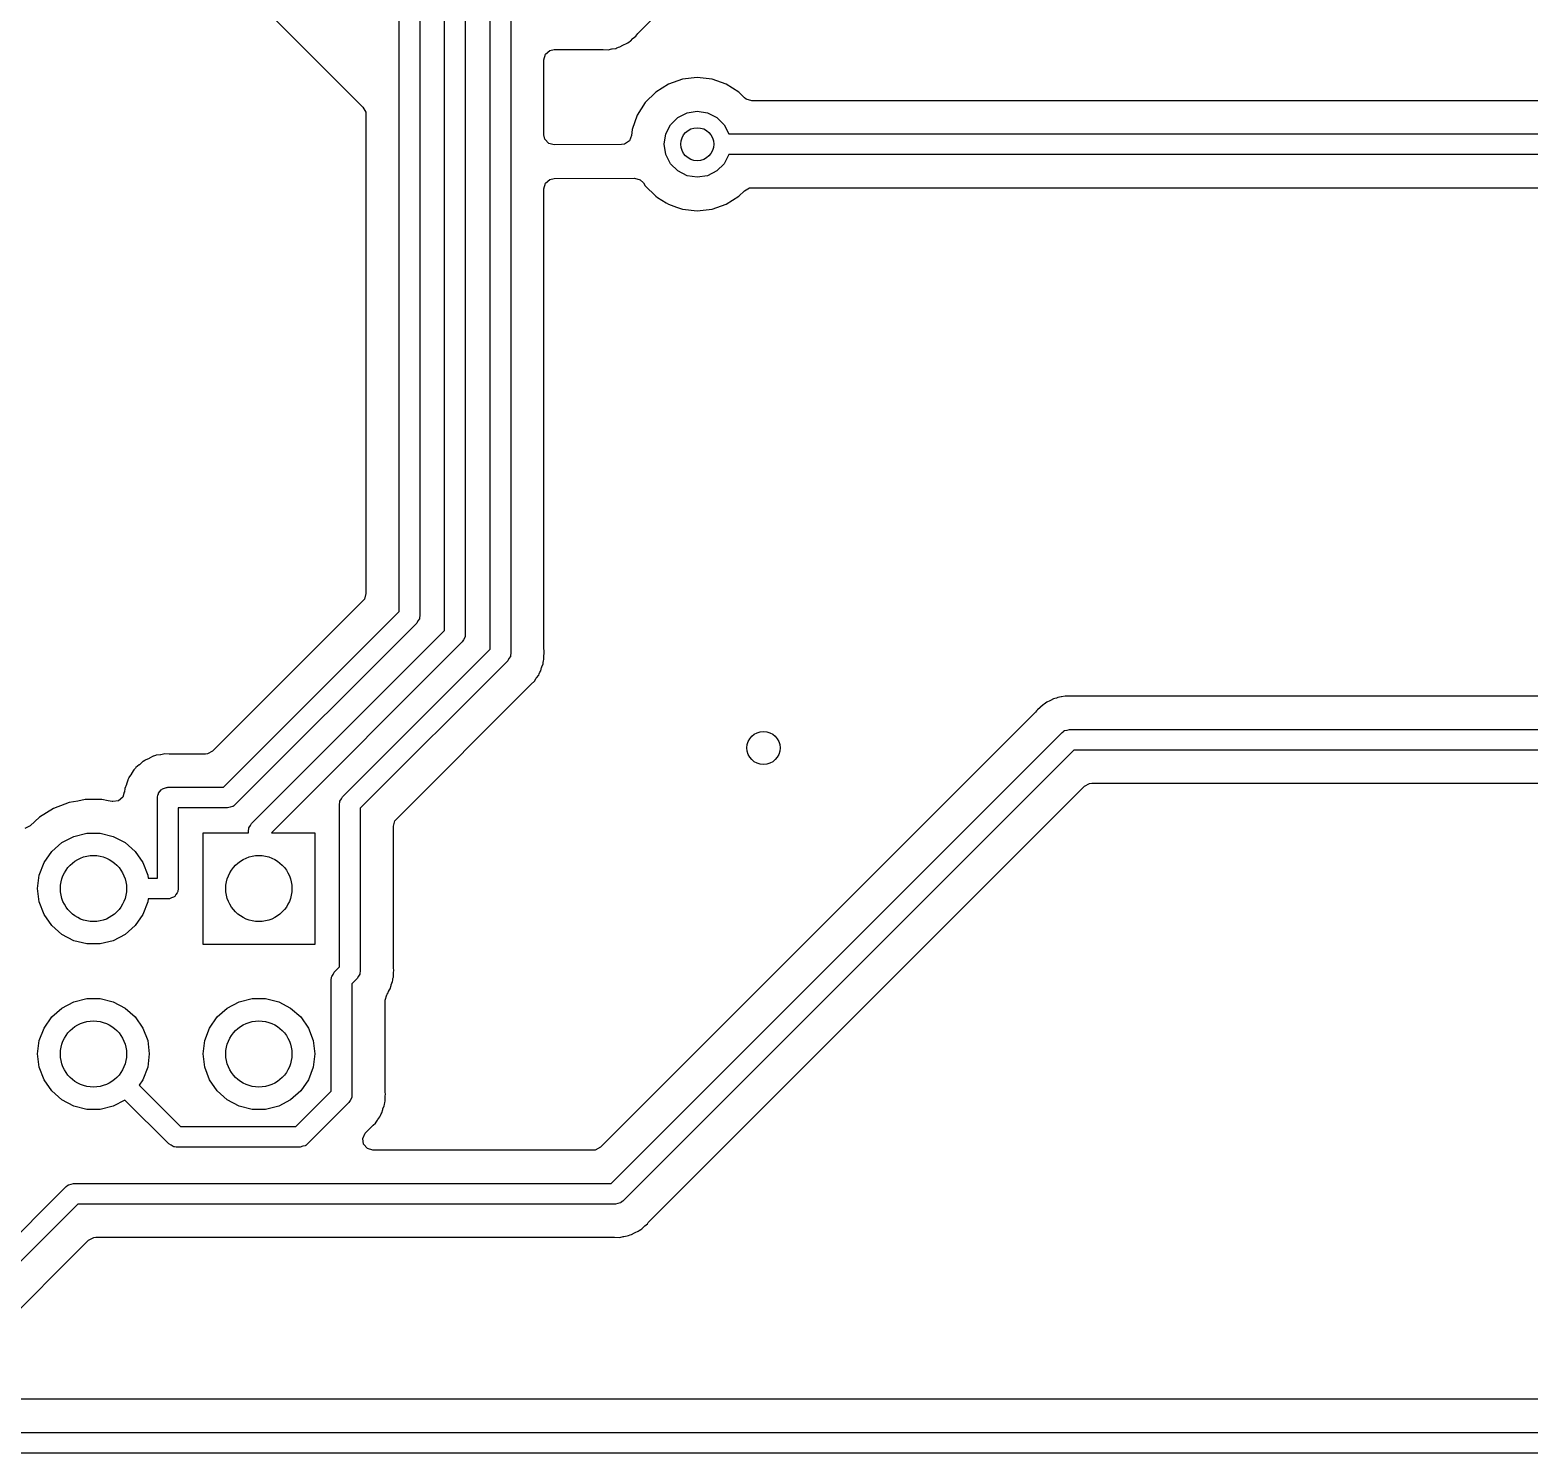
# Model space of a CAD drawing. Extents: x 0.79 to 7.48, y -4.92 to -0.79.
# Drawn here: x 1.505 to 2.219, y -4.914 to -4.237 of the extents above; entities that cross this region are included whole.
import ezdxf

# ---------------------------------------------------------------- set-up
doc = ezdxf.new("R2010")
doc.units = 0
doc.header["$MEASUREMENT"] = 0
doc.layers.add('BLACK', color=7, linetype='CONTINUOUS')

msp = doc.modelspace()

# ---------------------------------------------------------------- linework, layer by layer
at = {"layer": 'BLACK', "linetype": 'CONTINUOUS'}
for p, q in [((1.59022, -4.20022), (1.66371, -4.27371)), ((1.70256, -4.52276), (1.70256, -4.21178)), ((1.7124, -4.21178), (1.7124, -4.5248)), ((1.69075, -4.22276), (1.69075, -4.51583)), ((1.68091, -4.5138), (1.68091, -4.2248)), ((1.72421, -4.53173), (1.72421, -4.22559)), ((1.73406, -4.23051), (1.73406, -4.53377)), ((1.79452, -4.23867), (1.8034, -4.2298)), ((1.78458, -4.24544), (1.78537, -4.24517)), ((1.78537, -4.24517), (1.78601, -4.24502)), ((1.78601, -4.24502), (1.78745, -4.24421)), ((1.78745, -4.24421), (1.78768, -4.24409)), ((1.78768, -4.24409), (1.7892, -4.24343)), ((1.7892, -4.24343), (1.78971, -4.24302)), ((1.78971, -4.24302), (1.79039, -4.24255)), ((1.79039, -4.24255), (1.79097, -4.24223)), ((1.79097, -4.24223), (1.79214, -4.24106)), ((1.79214, -4.24106), (1.79232, -4.24089)), ((1.79232, -4.24089), (1.79361, -4.23984)), ((1.79361, -4.23984), (1.79399, -4.23931)), ((1.79399, -4.23931), (1.79452, -4.23867)), ((1.74982, -4.25116), (1.7506, -4.24852)), ((1.74982, -4.28681), (1.74982, -4.25116)), ((1.7506, -4.24852), (1.75268, -4.24672)), ((1.75268, -4.24672), (1.7547, -4.24628)), ((1.7547, -4.24628), (1.77799, -4.24628)), ((1.77799, -4.24628), (1.78048, -4.24636)), ((1.78048, -4.24636), (1.78209, -4.24597)), ((1.78209, -4.24597), (1.78234, -4.24593)), ((1.78234, -4.24593), (1.78398, -4.2457)), ((1.78398, -4.2457), (1.78458, -4.24544)), ((1.80306, -4.26654), (1.79804, -4.27156)), ((1.80907, -4.26276), (1.80306, -4.26654)), ((1.81578, -4.26042), (1.80907, -4.26276)), ((1.82283, -4.25962), (1.81578, -4.26042)), ((1.81578, -4.26042), (1.81578, -4.26042)), ((1.82989, -4.26042), (1.82283, -4.25962)), ((1.82283, -4.25962), (1.82283, -4.25962)), ((1.8366, -4.26276), (1.82989, -4.26042)), ((1.82989, -4.26042), (1.82989, -4.26042)), ((1.84261, -4.26654), (1.8366, -4.26276)), ((1.84529, -4.26922), (1.84261, -4.26654)), ((1.66371, -4.27371), (1.66503, -4.27612)), ((1.79804, -4.27156), (1.79426, -4.27758)), ((1.8461, -4.26987), (1.84529, -4.26922)), ((1.84874, -4.27065), (1.8461, -4.26987)), ((3.50411, -4.27065), (1.84874, -4.27065)), ((1.66503, -4.27612), (1.66514, -4.27716)), ((1.66514, -4.27716), (1.66514, -4.50524)), ((1.79426, -4.27758), (1.79191, -4.28428)), ((1.81009, -4.28208), (1.81358, -4.2786)), ((1.81358, -4.2786), (1.81797, -4.27636)), ((1.81797, -4.27636), (1.82283, -4.27559)), ((1.82283, -4.27559), (1.8277, -4.27636)), ((1.8277, -4.27636), (1.83209, -4.2786)), ((1.83209, -4.2786), (1.83558, -4.28208)), ((1.75027, -4.28886), (1.74982, -4.28681)), ((1.79159, -4.28719), (1.79052, -4.28973)), ((1.79191, -4.28428), (1.79159, -4.28719)), ((1.79191, -4.28428), (1.79191, -4.28428)), ((1.80709, -4.29134), (1.80786, -4.28647)), ((1.80786, -4.28647), (1.81009, -4.28208)), ((1.83558, -4.28208), (1.83778, -4.28642)), ((1.83778, -4.28642), (3.5063, -4.28642)), ((1.75209, -4.29093), (1.75027, -4.28886)), ((1.75473, -4.29169), (1.75209, -4.29093)), ((1.78676, -4.29153), (1.75473, -4.29169)), ((1.78825, -4.29129), (1.78676, -4.29153)), ((1.79052, -4.28973), (1.78825, -4.29129)), ((1.80786, -4.2962), (1.80709, -4.29134)), ((1.81009, -4.3006), (1.80786, -4.2962)), ((1.81358, -4.30408), (1.81009, -4.3006)), ((1.83558, -4.3006), (1.83209, -4.30408)), ((1.83778, -4.29626), (1.83558, -4.3006)), ((3.50426, -4.29626), (1.83778, -4.29626)), ((1.7506, -4.3099), (1.75268, -4.3081)), ((1.75268, -4.3081), (1.75468, -4.30766)), ((1.75468, -4.30766), (1.79302, -4.30746)), ((1.79302, -4.30746), (1.79566, -4.30822)), ((1.79566, -4.30822), (1.79718, -4.30975)), ((1.81797, -4.30632), (1.81358, -4.30408)), ((1.82283, -4.30709), (1.81797, -4.30632)), ((1.8277, -4.30632), (1.82283, -4.30709)), ((1.83209, -4.30408), (1.8277, -4.30632)), ((1.74982, -4.31254), (1.7506, -4.3099)), ((1.74982, -4.53158), (1.74982, -4.31254)), ((1.79718, -4.30975), (1.79804, -4.31111)), ((1.79804, -4.31111), (1.80306, -4.31613)), ((1.80306, -4.31613), (1.8039, -4.31666)), ((1.8039, -4.31666), (1.80796, -4.31921)), ((1.8366, -4.31991), (1.84261, -4.31613)), ((1.84261, -4.31613), (1.84529, -4.31346)), ((1.84529, -4.31346), (1.8477, -4.31214)), ((1.8477, -4.31214), (1.84874, -4.31203)), ((1.84874, -4.31203), (3.48845, -4.31203)), ((1.80796, -4.31921), (1.80907, -4.31991)), ((1.80907, -4.31991), (1.81293, -4.32126)), ((1.81293, -4.32126), (1.81578, -4.32226)), ((1.81578, -4.32226), (1.81578, -4.32226)), ((1.81578, -4.32226), (1.82283, -4.32305)), ((1.82283, -4.32305), (1.82989, -4.32226)), ((1.82283, -4.32305), (1.82283, -4.32305)), ((1.82283, -4.32305), (1.82283, -4.32305)), ((1.82989, -4.32226), (1.8366, -4.31991)), ((1.82989, -4.32226), (1.82989, -4.32226)), ((1.82989, -4.32226), (1.82989, -4.32226)), ((1.66371, -4.50869), (1.59216, -4.58024)), ((1.66436, -4.50788), (1.66371, -4.50869)), ((1.66514, -4.50524), (1.66436, -4.50788)), ((1.59726, -4.59744), (1.68091, -4.5138)), ((1.69075, -4.51583), (1.69062, -4.5167)), ((1.68931, -4.51931), (1.60278, -4.60584)), ((1.61069, -4.61463), (1.70256, -4.52276)), ((1.68989, -4.51825), (1.68931, -4.51931)), ((1.69055, -4.51722), (1.68989, -4.51825)), ((1.69058, -4.51697), (1.69055, -4.51722)), ((1.69064, -4.51688), (1.69058, -4.51697)), ((1.69062, -4.5167), (1.69064, -4.51688)), ((1.71096, -4.52828), (1.62015, -4.61909)), ((1.71154, -4.52721), (1.71096, -4.52828)), ((1.7122, -4.52619), (1.71154, -4.52721)), ((1.71224, -4.52594), (1.7122, -4.52619)), ((1.71229, -4.52585), (1.71224, -4.52594)), ((1.7124, -4.5248), (1.71228, -4.52567)), ((1.71228, -4.52567), (1.71229, -4.52585)), ((1.654, -4.60195), (1.72421, -4.53173)), ((1.73261, -4.53725), (1.6624, -4.60746)), ((1.7332, -4.53618), (1.73261, -4.53725)), ((1.73386, -4.53516), (1.7332, -4.53618)), ((1.73389, -4.53491), (1.73386, -4.53516)), ((1.73394, -4.53482), (1.73389, -4.53491)), ((1.73406, -4.53377), (1.73393, -4.53464)), ((1.73393, -4.53464), (1.73394, -4.53482)), ((1.74949, -4.53806), (1.74965, -4.53725)), ((1.74965, -4.53725), (1.74982, -4.53662)), ((1.74989, -4.53241), (1.74982, -4.53158)), ((1.74982, -4.53496), (1.74984, -4.53471)), ((1.74982, -4.53662), (1.74982, -4.53496)), ((1.74984, -4.53471), (1.74992, -4.53388)), ((1.75001, -4.53306), (1.74989, -4.53241)), ((1.74992, -4.53388), (1.75001, -4.53306)), ((1.74633, -4.54533), (1.74734, -4.54401)), ((1.74734, -4.54401), (1.74758, -4.5434)), ((1.74758, -4.5434), (1.74795, -4.54265)), ((1.74795, -4.54265), (1.74829, -4.54209)), ((1.74829, -4.54209), (1.74874, -4.5405)), ((1.74874, -4.5405), (1.74882, -4.54026)), ((1.74882, -4.54026), (1.74884, -4.5402)), ((1.74884, -4.5402), (1.74942, -4.53872)), ((1.74942, -4.53872), (1.74949, -4.53806)), ((1.6796, -4.61257), (1.74351, -4.54865)), ((1.74351, -4.54865), (1.7438, -4.54839)), ((1.7438, -4.54839), (1.74533, -4.54695)), ((1.74533, -4.54695), (1.74619, -4.54553)), ((1.74619, -4.54553), (1.74633, -4.54533)), ((1.98738, -4.55816), (1.98621, -4.55934)), ((1.98795, -4.55784), (1.98738, -4.55816)), ((1.98864, -4.55737), (1.98795, -4.55784)), ((1.98915, -4.55696), (1.98864, -4.55737)), ((1.99067, -4.5563), (1.98915, -4.55696)), ((1.98915, -4.55696), (1.98915, -4.55696)), ((1.99089, -4.55619), (1.99067, -4.5563)), ((1.99234, -4.55538), (1.99089, -4.55619)), ((1.99298, -4.55522), (1.99234, -4.55538)), ((1.99376, -4.55496), (1.99298, -4.55522)), ((1.99437, -4.55469), (1.99376, -4.55496)), ((1.99601, -4.55447), (1.99437, -4.55469)), ((1.99625, -4.55442), (1.99601, -4.55447)), ((1.99786, -4.55403), (1.99625, -4.55442)), ((2.00035, -4.55411), (1.99786, -4.55403)), ((1.99786, -4.55403), (1.99786, -4.55403)), ((1.99786, -4.55403), (1.99786, -4.55403)), ((3.42261, -4.55411), (2.00035, -4.55411)), ((1.98382, -4.56172), (1.77672, -4.76883)), ((1.98436, -4.56108), (1.98382, -4.56172)), ((1.98474, -4.56055), (1.98436, -4.56108)), ((1.98602, -4.5595), (1.98474, -4.56055)), ((1.98474, -4.56055), (1.98474, -4.56055)), ((1.98621, -4.55934), (1.98602, -4.5595)), ((1.78182, -4.78602), (1.99652, -4.57132)), ((1.99652, -4.57132), (1.99722, -4.5708)), ((1.99722, -4.5708), (1.99734, -4.57066)), ((1.99734, -4.57066), (1.99744, -4.57063)), ((1.99744, -4.57063), (1.99764, -4.57048)), ((1.99764, -4.57048), (1.99883, -4.57022)), ((1.99883, -4.57022), (2, -4.56988)), ((2, -4.56988), (3.4248, -4.56988)), ((1.59216, -4.58024), (1.58974, -4.58156)), ((2.00204, -4.57972), (1.78734, -4.79442)), ((3.42276, -4.57972), (2.00204, -4.57972)), ((1.5572, -4.58681), (1.5556, -4.58811)), ((1.55732, -4.5867), (1.5572, -4.58681)), ((1.55882, -4.5853), (1.55732, -4.5867)), ((1.55901, -4.5852), (1.55882, -4.5853)), ((1.55985, -4.58465), (1.55901, -4.5852)), ((1.56002, -4.58452), (1.55985, -4.58465)), ((1.5619, -4.5837), (1.56002, -4.58452)), ((1.56002, -4.58452), (1.56002, -4.58452)), ((1.56205, -4.58363), (1.5619, -4.5837)), ((1.56387, -4.58268), (1.56205, -4.58363)), ((1.56402, -4.58265), (1.56387, -4.58268)), ((1.56408, -4.58264), (1.56402, -4.58265)), ((1.56503, -4.58234), (1.56408, -4.58264)), ((1.56523, -4.58225), (1.56503, -4.58234)), ((1.56727, -4.58197), (1.56523, -4.58225)), ((1.56743, -4.58195), (1.56727, -4.58197)), ((1.56877, -4.58167), (1.56743, -4.58195)), ((1.56944, -4.58153), (1.56877, -4.58167)), ((1.57149, -4.58167), (1.56944, -4.58153)), ((1.56944, -4.58153), (1.56944, -4.58153)), ((1.57166, -4.58167), (1.57149, -4.58167)), ((1.58871, -4.58167), (1.57166, -4.58167)), ((1.58974, -4.58156), (1.58871, -4.58167)), ((1.55171, -4.59404), (1.55116, -4.59602)), ((1.55182, -4.59386), (1.55171, -4.59404)), ((1.55171, -4.59404), (1.55171, -4.59404)), ((1.55225, -4.59296), (1.55182, -4.59386)), ((1.55232, -4.59275), (1.55225, -4.59296)), ((1.55351, -4.59108), (1.55232, -4.59275)), ((1.55232, -4.59275), (1.55232, -4.59275)), ((1.5536, -4.59094), (1.55351, -4.59108)), ((1.55467, -4.58918), (1.5536, -4.59094)), ((1.55482, -4.58904), (1.55467, -4.58918)), ((1.55548, -4.58828), (1.55482, -4.58904)), ((1.5556, -4.58811), (1.55548, -4.58828)), ((1.5556, -4.58811), (1.5556, -4.58811)), ((1.55007, -4.59984), (1.5494, -4.60211)), ((1.55013, -4.59985), (1.55007, -4.59984)), ((1.55018, -4.59952), (1.55013, -4.59985)), ((1.55024, -4.59931), (1.55018, -4.59952)), ((1.5504, -4.59833), (1.55024, -4.59931)), ((1.55042, -4.59811), (1.5504, -4.59833)), ((1.55111, -4.59618), (1.55042, -4.59811)), ((1.55116, -4.59602), (1.55111, -4.59618)), ((1.56594, -4.60236), (1.56614, -4.60098)), ((1.56614, -4.60098), (1.56634, -4.60067)), ((1.56634, -4.60067), (1.56639, -4.60032)), ((1.56639, -4.60032), (1.56708, -4.59953)), ((1.56708, -4.59953), (1.56764, -4.59864)), ((1.56764, -4.59864), (1.56797, -4.59849)), ((1.56797, -4.59849), (1.56821, -4.59822)), ((1.56821, -4.59822), (1.56921, -4.59793)), ((1.56921, -4.59793), (1.57017, -4.59749)), ((1.57017, -4.59749), (1.57052, -4.59754)), ((1.57052, -4.59754), (1.57087, -4.59744)), ((1.57087, -4.59744), (1.59726, -4.59744)), ((1.65342, -4.60301), (1.654, -4.60195)), ((1.80003, -4.80403), (2.00714, -4.59692)), ((2.00714, -4.59692), (2.00955, -4.5956)), ((2.00955, -4.5956), (2.01059, -4.59549)), ((2.01059, -4.59549), (3.41421, -4.59549)), ((1.51648, -4.6076), (1.50981, -4.61173)), ((1.52175, -4.60556), (1.51648, -4.6076)), ((1.51648, -4.6076), (1.51648, -4.6076)), ((1.5238, -4.60477), (1.52175, -4.60556)), ((1.52796, -4.60399), (1.5238, -4.60477)), ((1.5238, -4.60477), (1.5238, -4.60477)), ((1.5238, -4.60477), (1.5238, -4.60477)), ((1.53151, -4.60333), (1.52796, -4.60399)), ((1.53936, -4.60333), (1.53151, -4.60333)), ((1.54243, -4.6039), (1.53936, -4.60333)), ((1.5444, -4.60427), (1.54243, -4.6039)), ((1.5446, -4.6043), (1.5444, -4.60427)), ((1.54732, -4.60391), (1.5446, -4.6043)), ((1.5494, -4.60211), (1.54732, -4.60391)), ((1.56594, -4.64075), (1.56594, -4.60236)), ((1.5993, -4.60728), (1.57579, -4.60728)), ((1.57579, -4.60728), (1.57579, -4.64567)), ((1.60047, -4.60694), (1.5993, -4.60728)), ((1.60166, -4.60668), (1.60047, -4.60694)), ((1.60186, -4.60653), (1.60166, -4.60668)), ((1.60196, -4.6065), (1.60186, -4.60653)), ((1.60207, -4.60637), (1.60196, -4.6065)), ((1.60278, -4.60584), (1.60207, -4.60637)), ((1.65256, -4.60543), (1.65268, -4.60456)), ((1.65256, -4.683), (1.65256, -4.60543)), ((1.65267, -4.60438), (1.65272, -4.60429)), ((1.65268, -4.60456), (1.65267, -4.60438)), ((1.65272, -4.60429), (1.65276, -4.60404)), ((1.65276, -4.60404), (1.65342, -4.60301)), ((1.6624, -4.60746), (1.6624, -4.68504)), ((1.5053, -4.61584), (1.50283, -4.61704)), ((1.50981, -4.61173), (1.5053, -4.61584)), ((1.60945, -4.61672), (1.61011, -4.6157)), ((1.61011, -4.6157), (1.61069, -4.61463)), ((1.67817, -4.61602), (1.67894, -4.61338)), ((1.67817, -4.68285), (1.67817, -4.61602)), ((1.67894, -4.61338), (1.6796, -4.61257)), ((1.52034, -4.6238), (1.52601, -4.62082)), ((1.52601, -4.62082), (1.53223, -4.61929)), ((1.53223, -4.61929), (1.53864, -4.61929)), ((1.53864, -4.61929), (1.54486, -4.62082)), ((1.54486, -4.62082), (1.55053, -4.6238)), ((1.5876, -4.67224), (1.5876, -4.61909)), ((1.5876, -4.61909), (1.60925, -4.61909)), ((1.60925, -4.61811), (1.60938, -4.61724)), ((1.60925, -4.61909), (1.60925, -4.61811)), ((1.60936, -4.61706), (1.60942, -4.61697)), ((1.60938, -4.61724), (1.60936, -4.61706)), ((1.60942, -4.61697), (1.60945, -4.61672)), ((1.62015, -4.61909), (1.64075, -4.61909)), ((1.64075, -4.61909), (1.64075, -4.67224)), ((1.5119, -4.63332), (1.51554, -4.62805)), ((1.51554, -4.62805), (1.52034, -4.6238)), ((1.55053, -4.6238), (1.55532, -4.62805)), ((1.55532, -4.62805), (1.55896, -4.63332)), ((1.50963, -4.63931), (1.5119, -4.63332)), ((1.55896, -4.63332), (1.56124, -4.63931)), ((1.50886, -4.64567), (1.50963, -4.63931)), ((1.56124, -4.63931), (1.56141, -4.64075)), ((1.56141, -4.64075), (1.56594, -4.64075)), ((1.50963, -4.65203), (1.50886, -4.64567)), ((1.56141, -4.65059), (1.56124, -4.65203)), ((1.57087, -4.65059), (1.56141, -4.65059)), ((1.57121, -4.65049), (1.57087, -4.65059)), ((1.57157, -4.65054), (1.57121, -4.65049)), ((1.57252, -4.6501), (1.57157, -4.65054)), ((1.57353, -4.64981), (1.57252, -4.6501)), ((1.57376, -4.64954), (1.57353, -4.64981)), ((1.57409, -4.64939), (1.57376, -4.64954)), ((1.57466, -4.64851), (1.57409, -4.64939)), ((1.57534, -4.64771), (1.57466, -4.64851)), ((1.57539, -4.64736), (1.57534, -4.64771)), ((1.57559, -4.64706), (1.57539, -4.64736)), ((1.57579, -4.64567), (1.57559, -4.64706)), ((1.5119, -4.65802), (1.50963, -4.65203)), ((1.51554, -4.66329), (1.5119, -4.65802)), ((1.55896, -4.65802), (1.55532, -4.66329)), ((1.56124, -4.65203), (1.55896, -4.65802)), ((1.52034, -4.66754), (1.51554, -4.66329)), ((1.55532, -4.66329), (1.55053, -4.66754)), ((1.52601, -4.67052), (1.52034, -4.66754)), ((1.53223, -4.67205), (1.52601, -4.67052)), ((1.53864, -4.67205), (1.53223, -4.67205)), ((1.54486, -4.67052), (1.53864, -4.67205)), ((1.55053, -4.66754), (1.54486, -4.67052)), ((1.64075, -4.67224), (1.5876, -4.67224)), ((1.64879, -4.68784), (1.64882, -4.68759)), ((1.64882, -4.68759), (1.64948, -4.68657)), ((1.64948, -4.68657), (1.65006, -4.6855)), ((1.65006, -4.6855), (1.65256, -4.683)), ((1.66154, -4.68745), (1.66096, -4.68852)), ((1.6622, -4.68643), (1.66154, -4.68745)), ((1.66224, -4.68618), (1.6622, -4.68643)), ((1.66229, -4.68609), (1.66224, -4.68618)), ((1.6624, -4.68504), (1.66228, -4.68591)), ((1.66228, -4.68591), (1.66229, -4.68609)), ((1.67824, -4.68368), (1.67817, -4.68285)), ((1.67817, -4.68623), (1.67818, -4.68598)), ((1.67817, -4.68788), (1.67817, -4.68623)), ((1.67818, -4.68598), (1.67835, -4.68433)), ((1.67835, -4.68433), (1.67824, -4.68368)), ((1.64862, -4.68898), (1.64875, -4.68811)), ((1.64862, -4.74206), (1.64862, -4.68898)), ((1.64873, -4.68793), (1.64879, -4.68784)), ((1.64875, -4.68811), (1.64873, -4.68793)), ((1.66096, -4.68852), (1.65846, -4.69101)), ((1.65846, -4.69101), (1.65846, -4.74409)), ((1.67568, -4.69527), (1.67592, -4.69466)), ((1.67592, -4.69466), (1.67629, -4.69392)), ((1.67629, -4.69392), (1.67663, -4.69336)), ((1.67663, -4.69336), (1.67708, -4.69176)), ((1.67708, -4.69176), (1.67716, -4.69153)), ((1.67716, -4.69153), (1.67777, -4.68998)), ((1.67777, -4.68998), (1.67784, -4.68933)), ((1.67784, -4.68933), (1.67799, -4.68851)), ((1.67799, -4.68851), (1.67817, -4.68788)), ((1.52034, -4.70254), (1.52601, -4.69956)), ((1.52601, -4.69956), (1.53223, -4.69803)), ((1.53223, -4.69803), (1.53864, -4.69803)), ((1.53864, -4.69803), (1.54486, -4.69956)), ((1.54486, -4.69956), (1.55053, -4.70254)), ((1.59908, -4.70254), (1.60475, -4.69956)), ((1.60475, -4.69956), (1.61097, -4.69803)), ((1.61097, -4.69803), (1.61738, -4.69803)), ((1.61738, -4.69803), (1.6236, -4.69956)), ((1.6236, -4.69956), (1.62927, -4.70254)), ((1.67423, -4.69883), (1.67501, -4.69619)), ((1.67423, -4.74191), (1.67423, -4.69883)), ((1.67501, -4.69619), (1.67522, -4.69588)), ((1.67522, -4.69588), (1.67568, -4.69527)), ((1.5119, -4.71206), (1.51554, -4.70679)), ((1.51554, -4.70679), (1.52034, -4.70254)), ((1.55053, -4.70254), (1.55532, -4.70679)), ((1.55532, -4.70679), (1.55896, -4.71206)), ((1.59064, -4.71206), (1.59428, -4.70679)), ((1.59428, -4.70679), (1.59908, -4.70254)), ((1.62927, -4.70254), (1.63406, -4.70679)), ((1.63406, -4.70679), (1.6377, -4.71206)), ((1.50963, -4.71805), (1.5119, -4.71206)), ((1.55896, -4.71206), (1.56124, -4.71805)), ((1.58837, -4.71805), (1.59064, -4.71206)), ((1.6377, -4.71206), (1.63998, -4.71805)), ((1.50886, -4.72441), (1.50963, -4.71805)), ((1.56124, -4.71805), (1.56201, -4.72441)), ((1.5876, -4.72441), (1.58837, -4.71805)), ((1.63998, -4.71805), (1.64075, -4.72441)), ((1.50963, -4.73077), (1.50886, -4.72441)), ((1.56201, -4.72441), (1.56124, -4.73077)), ((1.58837, -4.73077), (1.5876, -4.72441)), ((1.64075, -4.72441), (1.63998, -4.73077)), ((1.5119, -4.73676), (1.50963, -4.73077)), ((1.51554, -4.74203), (1.5119, -4.73676)), ((1.55896, -4.73676), (1.55724, -4.73926)), ((1.56124, -4.73077), (1.55896, -4.73676)), ((1.59064, -4.73676), (1.58837, -4.73077)), ((1.59428, -4.74203), (1.59064, -4.73676)), ((1.6377, -4.73676), (1.63406, -4.74203)), ((1.63998, -4.73077), (1.6377, -4.73676)), ((1.52034, -4.74628), (1.51554, -4.74203)), ((1.55724, -4.73926), (1.57684, -4.75886)), ((1.59908, -4.74628), (1.59428, -4.74203)), ((1.63406, -4.74203), (1.62927, -4.74628)), ((1.63182, -4.75886), (1.64862, -4.74206)), ((1.65846, -4.74409), (1.65834, -4.74496)), ((1.6743, -4.74274), (1.67423, -4.74191)), ((1.67425, -4.74503), (1.67429, -4.74462)), ((1.67429, -4.74462), (1.67441, -4.74338)), ((1.67441, -4.74338), (1.6743, -4.74274)), ((1.52601, -4.74926), (1.52034, -4.74628)), ((1.53223, -4.75079), (1.52601, -4.74926)), ((1.53864, -4.75079), (1.53223, -4.75079)), ((1.54486, -4.74926), (1.53864, -4.75079)), ((1.55041, -4.74634), (1.54486, -4.74926)), ((1.57132, -4.76726), (1.55041, -4.74634)), ((1.60475, -4.74926), (1.59908, -4.74628)), ((1.61097, -4.75079), (1.60475, -4.74926)), ((1.61738, -4.75079), (1.61097, -4.75079)), ((1.6236, -4.74926), (1.61738, -4.75079)), ((1.62927, -4.74628), (1.6236, -4.74926)), ((1.65702, -4.74757), (1.63734, -4.76726)), ((1.65761, -4.74651), (1.65702, -4.74757)), ((1.65827, -4.74548), (1.65761, -4.74651)), ((1.6583, -4.74523), (1.65827, -4.74548)), ((1.65835, -4.74514), (1.6583, -4.74523)), ((1.65834, -4.74496), (1.65835, -4.74514)), ((1.6727, -4.75241), (1.67315, -4.75082)), ((1.67315, -4.75082), (1.67322, -4.75058)), ((1.67322, -4.75058), (1.67323, -4.75057)), ((1.67323, -4.75057), (1.67383, -4.74904)), ((1.67383, -4.74904), (1.6739, -4.74839)), ((1.6739, -4.74839), (1.67406, -4.74757)), ((1.67406, -4.74757), (1.67423, -4.74694)), ((1.67423, -4.74528), (1.67425, -4.74503)), ((1.67423, -4.74694), (1.67423, -4.74528)), ((1.57684, -4.75886), (1.63182, -4.75886)), ((1.66497, -4.76192), (1.66792, -4.75897)), ((1.66792, -4.75897), (1.6686, -4.75834)), ((1.6686, -4.75834), (1.66974, -4.75727)), ((1.66974, -4.75727), (1.6706, -4.75586)), ((1.6706, -4.75586), (1.67074, -4.75565)), ((1.67074, -4.75565), (1.67175, -4.75433)), ((1.67175, -4.75433), (1.67199, -4.75372)), ((1.67199, -4.75372), (1.67236, -4.75297)), ((1.67236, -4.75297), (1.6727, -4.75241)), ((1.66359, -4.76468), (1.66474, -4.76218)), ((1.66399, -4.7674), (1.66359, -4.76468)), ((1.66474, -4.76218), (1.66497, -4.76192)), ((1.57239, -4.76784), (1.57132, -4.76726)), ((1.57342, -4.7685), (1.57239, -4.76784)), ((1.57366, -4.76854), (1.57342, -4.7685)), ((1.57376, -4.76859), (1.57366, -4.76854)), ((1.57393, -4.76858), (1.57376, -4.76859)), ((1.5748, -4.7687), (1.57393, -4.76858)), ((1.63386, -4.7687), (1.5748, -4.7687)), ((1.63503, -4.76836), (1.63386, -4.7687)), ((1.63622, -4.7681), (1.63503, -4.76836)), ((1.63642, -4.76795), (1.63622, -4.7681)), ((1.63652, -4.76792), (1.63642, -4.76795)), ((1.63663, -4.76779), (1.63652, -4.76792)), ((1.63734, -4.76726), (1.63663, -4.76779)), ((1.66579, -4.76948), (1.66399, -4.7674)), ((1.66843, -4.77026), (1.66579, -4.76948)), ((1.77327, -4.77026), (1.66843, -4.77026)), ((1.7743, -4.77014), (1.77327, -4.77026)), ((1.77672, -4.76883), (1.7743, -4.77014)), ((1.46843, -4.84154), (1.5225, -4.78747)), ((1.5225, -4.78747), (1.52321, -4.78694)), ((1.52321, -4.78694), (1.52332, -4.7868)), ((1.52332, -4.7868), (1.52343, -4.78677)), ((1.52343, -4.78677), (1.52363, -4.78663)), ((1.52363, -4.78663), (1.52482, -4.78637)), ((1.52482, -4.78637), (1.52598, -4.78602)), ((1.52598, -4.78602), (1.78182, -4.78602)), ((1.78734, -4.79442), (1.78663, -4.79495)), ((1.52802, -4.79587), (1.47395, -4.84994)), ((1.78386, -4.79587), (1.52802, -4.79587)), ((1.78503, -4.79552), (1.78386, -4.79587)), ((1.78622, -4.79526), (1.78503, -4.79552)), ((1.78642, -4.79512), (1.78622, -4.79526)), ((1.78652, -4.79508), (1.78642, -4.79512)), ((1.78663, -4.79495), (1.78652, -4.79508)), ((1.79319, -4.80945), (1.79471, -4.80879)), ((1.79471, -4.80879), (1.79522, -4.80837)), ((1.79522, -4.80837), (1.79591, -4.80791)), ((1.79591, -4.80791), (1.79648, -4.80758)), ((1.79648, -4.80758), (1.79765, -4.80641)), ((1.79765, -4.80641), (1.79783, -4.80625)), ((1.79783, -4.80625), (1.79912, -4.8052)), ((1.79912, -4.8052), (1.7995, -4.80466)), ((1.7995, -4.80466), (1.80003, -4.80403)), ((1.48665, -4.85954), (1.53312, -4.81306)), ((1.53312, -4.81306), (1.53554, -4.81175)), ((1.53554, -4.81175), (1.53658, -4.81163)), ((1.53658, -4.81163), (1.7835, -4.81163)), ((1.7835, -4.81163), (1.78599, -4.81172)), ((1.78599, -4.81172), (1.78761, -4.81133)), ((1.78761, -4.81133), (1.78785, -4.81128)), ((1.78785, -4.81128), (1.78949, -4.81105)), ((1.78949, -4.81105), (1.79009, -4.81079)), ((1.79009, -4.81079), (1.79088, -4.81053)), ((1.79088, -4.81053), (1.79152, -4.81037)), ((1.79152, -4.81037), (1.79297, -4.80956)), ((1.79297, -4.80956), (1.79319, -4.80945)), ((6.13626, -4.88876), (1.21059, -4.88876)), ((1.20204, -4.90453), (6.14481, -4.90453)), ((6.14685, -4.91437), (1.2, -4.91437))]:
    msp.add_line(p, q, dxfattribs=at)
at = {"layer": 'BLACK'}
for centre, radius in [((1.82283, -4.29134), 0.00787), ((1.85433, -4.57874), 0.00787), ((1.53543, -4.64567), 0.01575), ((1.61417, -4.64567), 0.01575), ((1.53543, -4.72441), 0.01575), ((1.61417, -4.72441), 0.01575)]:
    msp.add_circle(centre, radius, dxfattribs=at)

doc.saveas('drawing.dxf')
